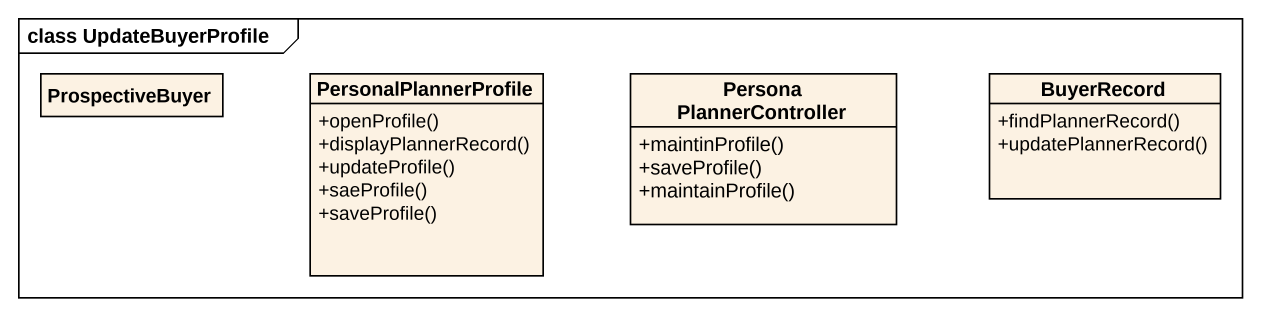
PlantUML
@startuml
mainframe class UpdateBuyerProfile
hide circle
hide empty members
skinparam classAttributeIconSize 0
class ProspectiveBuyer
class PersonalPlannerProfile {
  +openProfile()
  +displayPlannerRecord()
  +updateProfile()
  +saeProfile()
  +saveProfile()
}
class "Persona PlannerController" as Persona_PlannerController {
  +maintinProfile()
  +saveProfile()
  +maintainProfile()
}
class BuyerRecord {
  +findPlannerRecord()
  +updatePlannerRecord()
}
@enduml
